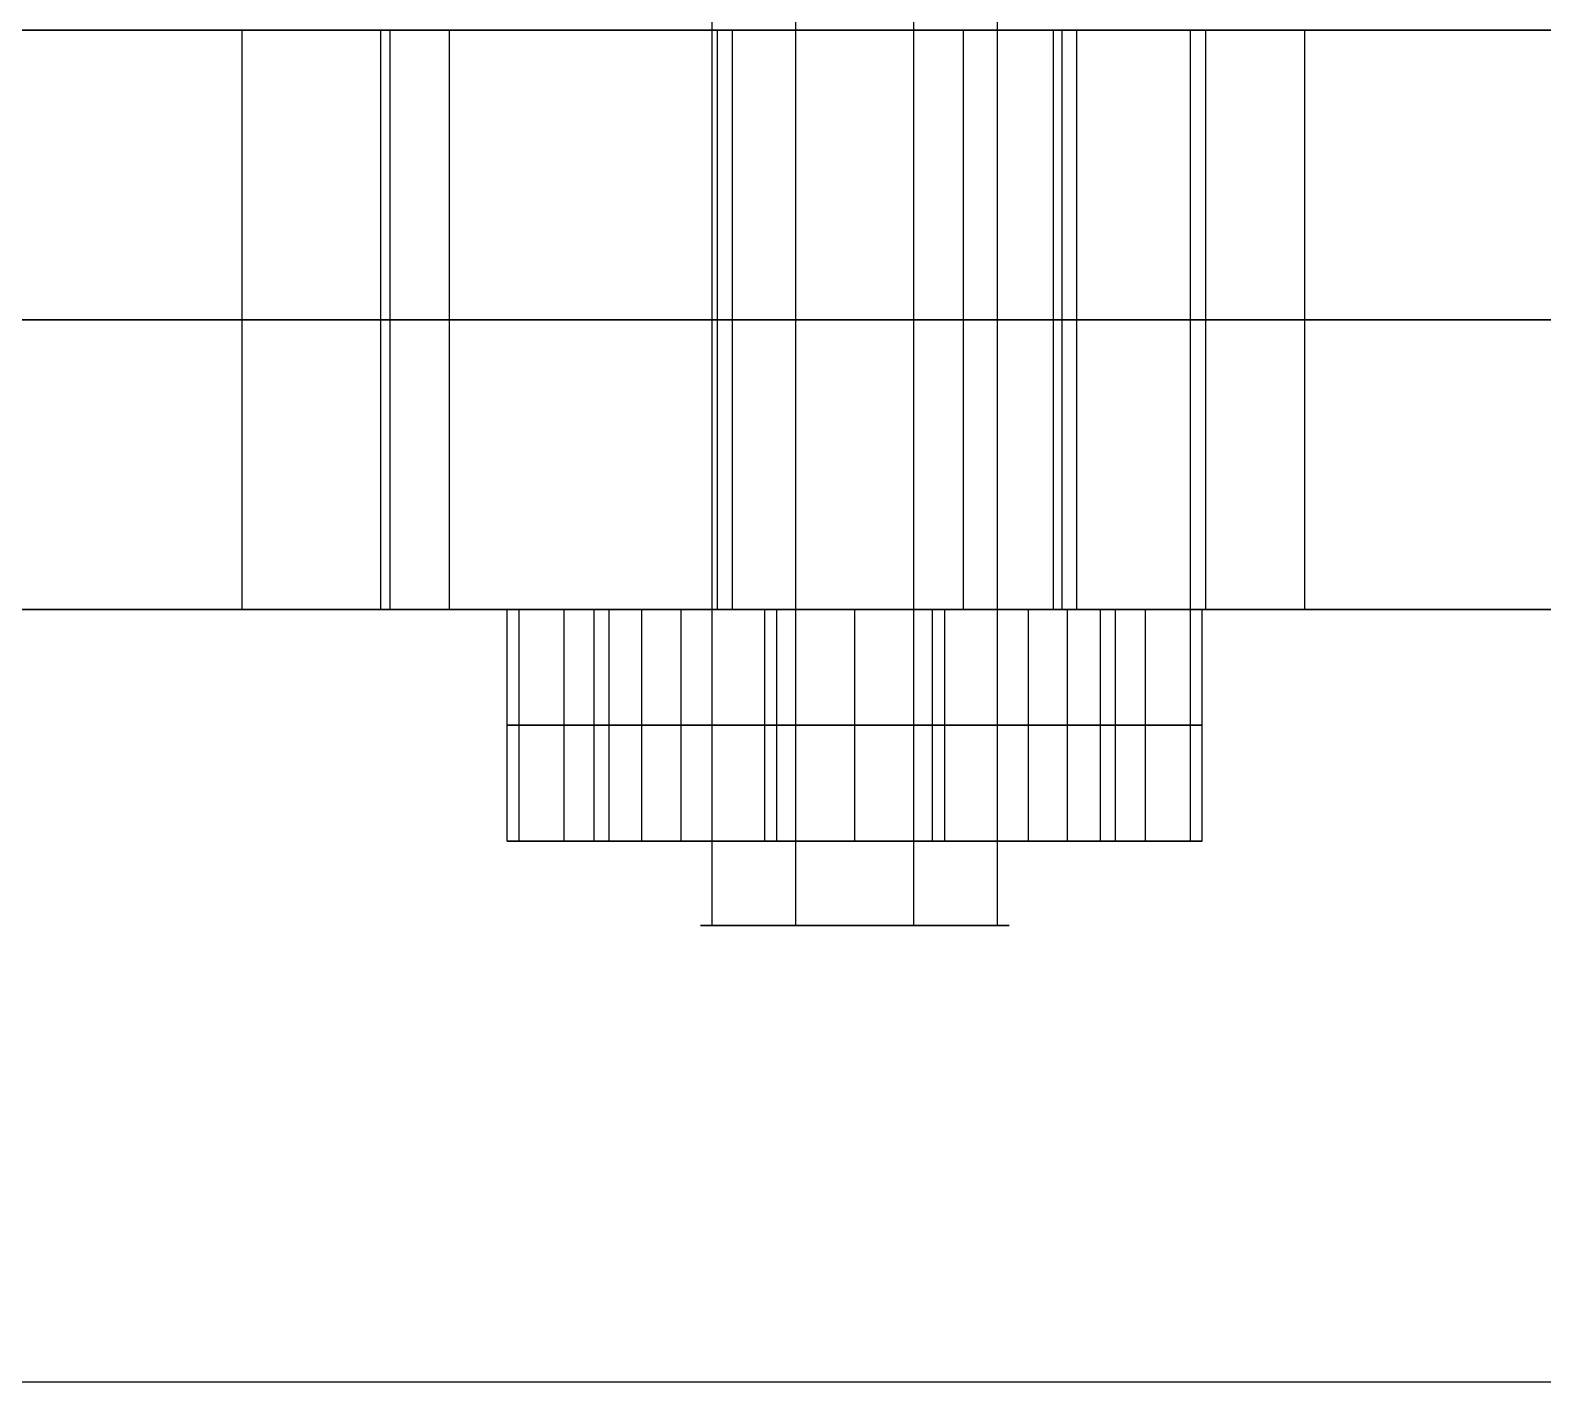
# Model space of a CAD drawing. Header units: millimetres. Extents: x -170 to 170, y -1654 to 210.
# Drawn here: x -70.52 to -31.34, y -93.03 to -58.03 of the extents above; entities that cross this region are included whole.
import ezdxf

# ---------------------------------------------------------------- set-up
doc = ezdxf.new("R2010")
doc.units = ezdxf.units.MM
doc.header["$MEASUREMENT"] = 0
doc.layers.add('V1', color=7, linetype='Continuous', true_color=0x000000)

msp = doc.modelspace()

# ---------------------------------------------------------------- linework, layer by layer
at = {"layer": 'V1'}
for p, q in [((-153, -58.028, 25), (153, -58.028, 25)), ((-73.058, -58.028, 241.483), (73.058, -58.028, 241.483)), ((-53.159, -73.028, 136.321), (-58.159, -73.028, 136.321)), ((-55.522, -73.028, 367.315), (-51.987, -73.028, 370.851)), ((-51.987, -73.028, 376.508), (-54.67, -73.028, 379.191)), ((-49.159, -73.028, 144.115), (-49.159, -73.028, 140.321)), ((-49.159, -73.028, 132.321), (-49.159, -73.028, 128.527)), ((-43.647, -73.028, 368.168), (-46.33, -73.028, 370.851)), ((-46.33, -73.028, 376.508), (-42.795, -73.028, 380.043)), ((-40.159, -73.028, 136.321), (-45.159, -73.028, 136.321)), ((-53.159, -79.028, 136.321), (-58.159, -79.028, 136.321)), ((-55.522, -79.028, 367.315), (-51.987, -79.028, 370.851)), ((-51.987, -79.028, 376.508), (-54.67, -79.028, 379.191)), ((-49.159, -79.028, 144.115), (-49.159, -79.028, 140.321)), ((-49.159, -79.028, 132.321), (-49.159, -79.028, 128.527)), ((-43.647, -79.028, 368.168), (-46.33, -79.028, 370.851)), ((-46.33, -79.028, 376.508), (-42.795, -79.028, 380.043)), ((-40.159, -79.028, 136.321), (-45.159, -79.028, 136.321)), ((-52.854, -81.215, 372.148), (-45.463, -81.215, 375.21)), ((-45.463, -81.215, 134.79), (-52.854, -81.215, 137.852)), ((-50.689, -81.215, 377.375), (-47.628, -81.215, 369.984)), ((-50.689, -81.215, 132.625), (-47.628, -81.215, 140.016)), ((-153, -93.028, -15), (153, -93.028, -15))]:
    msp.add_line(p, q, dxfattribs=at)
for points in [[(-52.854, -81.215, 372.148), (-52.854, -49.107, 372.148), (-52.854, -17, 372.148)], [(-52.854, -81.215, 137.852), (-52.854, -49.107, 137.852), (-52.854, -17, 137.852)], [(-50.689, -81.215, 377.375), (-50.689, -49.107, 377.375), (-50.689, -17, 377.375)], [(-50.689, -81.215, 132.625), (-50.689, -49.107, 132.625), (-50.689, -17, 132.625)], [(-47.628, -81.215, 369.984), (-47.628, -49.107, 369.984), (-47.628, -17, 369.984)], [(-47.628, -81.215, 140.016), (-47.628, -49.107, 140.016), (-47.628, -17, 140.016)], [(-45.463, -81.215, 375.21), (-45.463, -49.107, 375.21), (-45.463, -17, 375.21)], [(-45.463, -81.215, 134.79), (-45.463, -49.107, 134.79), (-45.463, -17, 134.79)], [(-153, -58.028), (0, -58.028), (153, -58.028)], [(153, -58.028, 50), (0, -58.028, 50), (-153, -58.028, 50)], [(153, -58.028), (0, -58.028), (-153, -58.028)], [(-65.029, -73.028, 295.068), (-65.029, -65.528, 295.068), (-65.029, -58.028, 295.068)], [(-65.029, -73.028, 214.932), (-65.029, -65.528, 214.932), (-65.029, -58.028, 214.932)], [(-61.438, -73.028, 395.123), (-61.438, -65.528, 395.123), (-61.438, -58.028, 395.123)], [(-61.196, -73.028, 345.2), (-61.196, -65.528, 345.2), (-61.196, -58.028, 345.2)], [(-61.196, -73.028, 164.8), (-61.196, -65.528, 164.8), (-61.196, -58.028, 164.8)], [(-59.658, -73.028, 298.782), (-59.658, -65.528, 298.782), (-59.658, -58.028, 298.782)], [(-59.658, -73.028, 211.218), (-59.658, -65.528, 211.218), (-59.658, -58.028, 211.218)], [(-52.854, -73.028, 137.852), (-52.854, -65.528, 137.852), (-52.854, -58.028, 137.852)], [(-52.854, -73.028, 372.149), (-52.854, -65.528, 372.149), (-52.854, -58.028, 372.149)], [(-52.713, -73.028, 346.504), (-52.713, -65.528, 346.504), (-52.713, -58.028, 346.504)], [(-52.713, -73.028, 163.496), (-52.713, -65.528, 163.496), (-52.713, -58.028, 163.496)], [(-52.326, -73.028, 307.326), (-52.326, -65.528, 307.326), (-52.326, -58.028, 307.326)], [(-52.326, -73.028, 202.674), (-52.326, -65.528, 202.674), (-52.326, -58.028, 202.674)], [(-50.689, -73.028, 132.625), (-50.689, -65.528, 132.625), (-50.689, -58.028, 132.625)], [(-50.689, -73.028, 377.375), (-50.689, -65.528, 377.375), (-50.689, -58.028, 377.375)], [(-47.628, -73.028, 140.016), (-47.628, -65.528, 140.016), (-47.628, -58.028, 140.016)], [(-47.628, -73.028, 369.984), (-47.628, -65.528, 369.984), (-47.628, -58.028, 369.984)], [(-46.343, -73.028, 340.751), (-46.343, -65.528, 340.751), (-46.343, -58.028, 340.751)], [(-40.46, -58.028, 326.547), (-43.402, -58.028, 333.649), (-46.343, -58.028, 340.751)], [(-46.343, -73.028, 169.249), (-46.343, -65.528, 169.249), (-46.343, -58.028, 169.249)], [(-46.343, -58.028, 169.249), (-43.402, -58.028, 176.351), (-40.46, -58.028, 183.453)], [(-45.463, -73.028, 375.21), (-45.463, -65.528, 375.21), (-45.463, -58.028, 375.21)], [(-45.463, -73.028, 134.79), (-45.463, -65.528, 134.79), (-45.463, -58.028, 134.79)], [(-44.015, -73.028, 409.876), (-44.015, -65.528, 409.876), (-44.015, -58.028, 409.876)], [(-43.782, -73.028, 314.658), (-43.782, -65.528, 314.658), (-43.782, -58.028, 314.658)], [(-43.782, -73.028, 195.342), (-43.782, -65.528, 195.342), (-43.782, -58.028, 195.342)], [(-43.402, -73.028, 333.649), (-43.402, -65.528, 333.649), (-43.402, -58.028, 333.649)], [(-43.402, -73.028, 176.351), (-43.402, -65.528, 176.351), (-43.402, -58.028, 176.351)], [(-40.46, -73.028, 326.547), (-40.46, -65.528, 326.547), (-40.46, -58.028, 326.547)], [(-40.46, -73.028, 183.453), (-40.46, -65.528, 183.453), (-40.46, -58.028, 183.453)], [(-40.068, -73.028, 320.029), (-40.068, -65.528, 320.029), (-40.068, -58.028, 320.029)], [(-40.068, -73.028, 189.971), (-40.068, -65.528, 189.971), (-40.068, -58.028, 189.971)], [(-37.5, -73.028, 445.467), (-37.5, -65.528, 445.467), (-37.5, -58.028, 445.467)], [(-37.5, -58.028, 431.756), (-37.5, -58.028, 438.611), (-37.5, -58.028, 445.467)], [(-37.5, -73.028, 431.756), (-37.5, -65.528, 431.756), (-37.5, -58.028, 431.756)], [(-37.5, -73.028, 438.611), (-37.5, -65.528, 438.611), (-37.5, -58.028, 438.611)], [(153, -65.528), (0, -65.528), (-153, -65.528)], [(-40.46, -65.528, 326.547), (-43.402, -65.528, 333.649), (-46.343, -65.528, 340.751)], [(-46.343, -65.528, 169.249), (-43.402, -65.528, 176.351), (-40.46, -65.528, 183.453)], [(-37.5, -65.528, 431.756), (-37.5, -65.528, 438.611), (-37.5, -65.528, 445.467)], [(75.577, -73.028), (0, -73.028), (-75.577, -73.028)], [(-73.058, -73.028, 241.483), (0, -73.028, 241.483), (73.058, -73.028, 241.483)], [(-58.159, -73.028, 136.321), (-55.909, -73.028, 140.218), (-53.659, -73.028, 144.115)], [(-58.159, -79.028, 136.321), (-58.159, -76.028, 136.321), (-58.159, -73.028, 136.321)], [(-53.659, -73.028, 128.527), (-55.909, -73.028, 132.424), (-58.159, -73.028, 136.321)], [(-57.852, -79.028, 376.009), (-57.852, -76.028, 376.009), (-57.852, -73.028, 376.009)], [(-55.522, -73.028, 367.315), (-56.687, -73.028, 371.662), (-57.852, -73.028, 376.009)], [(-57.852, -73.028, 376.009), (-54.67, -73.028, 379.191), (-51.488, -73.028, 382.373)], [(-56.687, -79.028, 371.662), (-56.687, -76.028, 371.662), (-56.687, -73.028, 371.662)], [(-55.909, -79.028, 140.218), (-55.909, -76.028, 140.218), (-55.909, -73.028, 140.218)], [(-55.909, -79.028, 132.424), (-55.909, -76.028, 132.424), (-55.909, -73.028, 132.424)], [(-55.522, -79.028, 367.315), (-55.522, -76.028, 367.315), (-55.522, -73.028, 367.315)], [(-46.829, -73.028, 364.986), (-51.176, -73.028, 366.151), (-55.522, -73.028, 367.315)], [(-54.67, -79.028, 379.191), (-54.67, -76.028, 379.191), (-54.67, -73.028, 379.191)], [(-53.659, -79.028, 144.115), (-53.659, -76.028, 144.115), (-53.659, -73.028, 144.115)], [(-53.659, -73.028, 144.115), (-49.159, -73.028, 144.115), (-44.659, -73.028, 144.115)], [(-53.659, -79.028, 128.527), (-53.659, -76.028, 128.527), (-53.659, -73.028, 128.527)], [(-44.659, -73.028, 128.527), (-49.159, -73.028, 128.527), (-53.659, -73.028, 128.527)], [(-52.854, -79.028, 372.148), (-52.854, -76.028, 372.148), (-52.854, -73.028, 372.148)], [(-52.854, -79.028, 137.852), (-52.854, -76.028, 137.852), (-52.854, -73.028, 137.852)], [(-51.488, -79.028, 382.373), (-51.488, -76.028, 382.373), (-51.488, -73.028, 382.373)], [(-51.488, -73.028, 382.373), (-47.141, -73.028, 381.208), (-42.795, -73.028, 380.043)], [(-51.176, -79.028, 366.151), (-51.176, -76.028, 366.151), (-51.176, -73.028, 366.151)], [(-50.689, -79.028, 377.375), (-50.689, -76.028, 377.375), (-50.689, -73.028, 377.375)], [(-50.689, -79.028, 132.625), (-50.689, -76.028, 132.625), (-50.689, -73.028, 132.625)], [(-49.159, -79.028, 144.115), (-49.159, -76.028, 144.115), (-49.159, -73.028, 144.115)], [(-49.159, -79.028, 128.527), (-49.159, -76.028, 128.527), (-49.159, -73.028, 128.527)], [(-47.628, -79.028, 369.984), (-47.628, -76.028, 369.984), (-47.628, -73.028, 369.984)], [(-47.628, -79.028, 140.016), (-47.628, -76.028, 140.016), (-47.628, -73.028, 140.016)], [(-47.141, -79.028, 381.208), (-47.141, -76.028, 381.208), (-47.141, -73.028, 381.208)], [(-46.829, -79.028, 364.986), (-46.829, -76.028, 364.986), (-46.829, -73.028, 364.986)], [(-40.465, -73.028, 371.35), (-43.647, -73.028, 368.168), (-46.829, -73.028, 364.986)], [(-40.46, -73.028, 326.547), (-43.402, -73.028, 333.649), (-46.343, -73.028, 340.751)], [(-46.343, -73.028, 169.249), (-43.402, -73.028, 176.351), (-40.46, -73.028, 183.453)], [(-45.463, -79.028, 375.21), (-45.463, -76.028, 375.21), (-45.463, -73.028, 375.21)], [(-45.463, -79.028, 134.79), (-45.463, -76.028, 134.79), (-45.463, -73.028, 134.79)], [(-44.659, -79.028, 144.115), (-44.659, -76.028, 144.115), (-44.659, -73.028, 144.115)], [(-44.659, -73.028, 144.115), (-42.409, -73.028, 140.218), (-40.159, -73.028, 136.321)], [(-44.659, -79.028, 128.527), (-44.659, -76.028, 128.527), (-44.659, -73.028, 128.527)], [(-40.159, -73.028, 136.321), (-42.409, -73.028, 132.424), (-44.659, -73.028, 128.527)], [(-43.647, -79.028, 368.168), (-43.647, -76.028, 368.168), (-43.647, -73.028, 368.168)], [(-42.795, -73.028, 380.043), (-41.63, -73.028, 375.697), (-40.465, -73.028, 371.35)], [(-42.795, -79.028, 380.043), (-42.795, -76.028, 380.043), (-42.795, -73.028, 380.043)], [(-42.409, -79.028, 140.218), (-42.409, -76.028, 140.218), (-42.409, -73.028, 140.218)], [(-42.409, -79.028, 132.424), (-42.409, -76.028, 132.424), (-42.409, -73.028, 132.424)], [(-41.63, -79.028, 375.697), (-41.63, -76.028, 375.697), (-41.63, -73.028, 375.697)], [(-40.465, -79.028, 371.35), (-40.465, -76.028, 371.35), (-40.465, -73.028, 371.35)], [(-40.159, -79.028, 136.321), (-40.159, -76.028, 136.321), (-40.159, -73.028, 136.321)], [(-37.5, -73.028, 431.756), (-37.5, -73.028, 438.611), (-37.5, -73.028, 445.467)], [(-58.159, -76.028, 136.321), (-55.909, -76.028, 140.218), (-53.659, -76.028, 144.115)], [(-53.659, -76.028, 128.527), (-55.909, -76.028, 132.424), (-58.159, -76.028, 136.321)], [(-55.522, -76.028, 367.315), (-56.687, -76.028, 371.662), (-57.852, -76.028, 376.009)], [(-57.852, -76.028, 376.009), (-54.67, -76.028, 379.191), (-51.488, -76.028, 382.373)], [(-46.829, -76.028, 364.986), (-51.176, -76.028, 366.151), (-55.522, -76.028, 367.315)], [(-53.659, -76.028, 144.115), (-49.159, -76.028, 144.115), (-44.659, -76.028, 144.115)], [(-44.659, -76.028, 128.527), (-49.159, -76.028, 128.527), (-53.659, -76.028, 128.527)], [(-51.488, -76.028, 382.373), (-47.141, -76.028, 381.208), (-42.795, -76.028, 380.043)], [(-40.465, -76.028, 371.35), (-43.647, -76.028, 368.168), (-46.829, -76.028, 364.986)], [(-44.659, -76.028, 144.115), (-42.409, -76.028, 140.218), (-40.159, -76.028, 136.321)], [(-40.159, -76.028, 136.321), (-42.409, -76.028, 132.424), (-44.659, -76.028, 128.527)], [(-42.795, -76.028, 380.043), (-41.63, -76.028, 375.697), (-40.465, -76.028, 371.35)], [(-58.159, -79.028, 136.321), (-55.909, -79.028, 140.218), (-53.659, -79.028, 144.115)], [(-53.659, -79.028, 128.527), (-55.909, -79.028, 132.424), (-58.159, -79.028, 136.321)], [(-55.522, -79.028, 367.315), (-56.687, -79.028, 371.662), (-57.852, -79.028, 376.009)], [(-57.852, -79.028, 376.009), (-54.67, -79.028, 379.191), (-51.488, -79.028, 382.373)], [(-46.829, -79.028, 364.986), (-51.176, -79.028, 366.151), (-55.522, -79.028, 367.315)], [(-53.659, -79.028, 144.115), (-49.159, -79.028, 144.115), (-44.659, -79.028, 144.115)], [(-44.659, -79.028, 128.527), (-49.159, -79.028, 128.527), (-53.659, -79.028, 128.527)], [(-51.488, -79.028, 382.373), (-47.141, -79.028, 381.208), (-42.795, -79.028, 380.043)], [(-40.465, -79.028, 371.35), (-43.647, -79.028, 368.168), (-46.829, -79.028, 364.986)], [(-44.659, -79.028, 144.115), (-42.409, -79.028, 140.218), (-40.159, -79.028, 136.321)], [(-40.159, -79.028, 136.321), (-42.409, -79.028, 132.424), (-44.659, -79.028, 128.527)], [(-42.795, -79.028, 380.043), (-41.63, -79.028, 375.697), (-40.465, -79.028, 371.35)], [(-153, -93.028), (0, -93.028), (153, -93.028)]]:
    msp.add_open_spline(points, degree=2, dxfattribs=at)
for points, weights in [([(-153, -58.028, 255), (-153, -58.028, 354.977), (-61.438, -58.028, 395.123)], [1, 0.837124392241, 1]), ([(-71.547, -58.028, 295.46), (-64.3, -58.028, 292.458), (-59.658, -58.028, 298.782)], [1.00000013843, 0.786796083036, 1.00000013843]), ([(-59.658, -58.028, 211.218), (-64.3, -58.028, 217.542), (-71.547, -58.028, 214.54)], [0.999999994481, 0.786795788127, 0.999999994481]), ([(-61.438, -58.028, 395.123), (-37.5, -58.028, 405.618), (-37.5, -58.028, 431.756)], [1, 0.837124392241, 1]), ([(-59.658, -58.028, 298.782), (-52.939, -58.028, 307.939), (-43.782, -58.028, 314.658)], [1.00000013843, 0.988425694834, 1.00000013291]), ([(-43.782, -58.028, 195.342), (-52.939, -58.028, 202.061), (-59.658, -58.028, 211.218)], [1, 0.988425558009, 0.999999994481]), ([(-43.782, -58.028, 314.658), (-37.458, -58.028, 319.3), (-40.46, -58.028, 326.547)], [1.00000013291, 0.786795998705, 0.999999929581]), ([(-40.46, -58.028, 183.453), (-37.458, -58.028, 190.7), (-43.782, -58.028, 195.342)], [1, 0.786795974122, 1]), ([(-37.5, -58.028, 445.467), (-37.5, -58.028, 482.967), (0, -58.028, 482.967)], [1, 0.707106781187, 1]), ([(-153, -65.528, 255), (-153, -65.528, 354.977), (-61.438, -65.528, 395.123)], [1, 0.837124392241, 1]), ([(-71.547, -65.528, 295.46), (-64.3, -65.528, 292.458), (-59.658, -65.528, 298.782)], [1.00000013843, 0.786796083036, 1.00000013843]), ([(-59.658, -65.528, 211.218), (-64.3, -65.528, 217.542), (-71.547, -65.528, 214.54)], [0.999999994481, 0.786795788127, 0.999999994481]), ([(-61.438, -65.528, 395.123), (-37.5, -65.528, 405.618), (-37.5, -65.528, 431.756)], [1, 0.837124392241, 1]), ([(-59.658, -65.528, 298.782), (-52.939, -65.528, 307.939), (-43.782, -65.528, 314.658)], [1.00000013843, 0.988425694834, 1.00000013291]), ([(-43.782, -65.528, 195.342), (-52.939, -65.528, 202.061), (-59.658, -65.528, 211.218)], [1, 0.988425558009, 0.999999994481]), ([(-43.782, -65.528, 314.658), (-37.458, -65.528, 319.3), (-40.46, -65.528, 326.547)], [1.00000013291, 0.786795998705, 0.999999929581]), ([(-40.46, -65.528, 183.453), (-37.458, -65.528, 190.7), (-43.782, -65.528, 195.342)], [1, 0.786795974122, 1]), ([(-37.5, -65.528, 445.467), (-37.5, -65.528, 482.967), (0, -65.528, 482.967)], [1, 0.707106781187, 1]), ([(-153, -73.028, 255), (-153, -73.028, 354.977), (-61.438, -73.028, 395.123)], [1, 0.837124392241, 1]), ([(-71.547, -73.028, 295.46), (-64.3, -73.028, 292.458), (-59.658, -73.028, 298.782)], [1.00000013843, 0.786796083036, 1.00000013843]), ([(-59.658, -73.028, 211.218), (-64.3, -73.028, 217.542), (-71.547, -73.028, 214.54)], [0.999999994481, 0.786795788127, 0.999999994481]), ([(-61.438, -73.028, 395.123), (-37.5, -73.028, 405.618), (-37.5, -73.028, 431.756)], [1, 0.837124392241, 1]), ([(-59.658, -73.028, 298.782), (-52.939, -73.028, 307.939), (-43.782, -73.028, 314.658)], [1.00000013843, 0.988425694834, 1.00000013291]), ([(-43.782, -73.028, 195.342), (-52.939, -73.028, 202.061), (-59.658, -73.028, 211.218)], [1, 0.988425558009, 0.999999994481]), ([(-43.782, -73.028, 314.658), (-37.458, -73.028, 319.3), (-40.46, -73.028, 326.547)], [1.00000013291, 0.786795998705, 0.999999929581]), ([(-40.46, -73.028, 183.453), (-37.458, -73.028, 190.7), (-43.782, -73.028, 195.342)], [1, 0.786795974122, 1]), ([(-37.5, -73.028, 445.467), (-37.5, -73.028, 482.967), (0, -73.028, 482.967)], [1, 0.707106781187, 1])]:
    msp.add_rational_spline(points, weights, degree=2, dxfattribs=at)
for points, weights, knots in [([(-46.343, -58.028, 340.751), (-48.162, -58.028, 345.141), (-52.713, -58.028, 346.504), (-57.265, -58.028, 347.867), (-61.196, -58.028, 345.2), (-78.476, -58.028, 333.476), (-90.2, -58.028, 316.196), (-92.867, -58.028, 312.265), (-91.504, -58.028, 307.713), (-90.141, -58.028, 303.162), (-85.751, -58.028, 301.343)], [1, 0.903232170105, 1.00000004614, 0.903232147034, 1.00000004614, 0.982140243799, 1.00000004614, 0.903232276531, 1.00000013843, 0.903232230389, 1.00000013843], [283.574368, 283.574368, 283.574368, 292.44545, 292.44545, 301.316534, 301.316534, 342.579296, 342.579296, 351.450377, 351.450377, 360.321461, 360.321461, 360.321461]), ([(-85.751, -58.028, 208.657), (-90.141, -58.028, 206.838), (-91.504, -58.028, 202.287), (-92.867, -58.028, 197.735), (-90.2, -58.028, 193.804), (-78.476, -58.028, 176.524), (-61.196, -58.028, 164.8), (-57.265, -58.028, 162.133), (-52.713, -58.028, 163.496), (-48.162, -58.028, 164.859), (-46.343, -58.028, 169.249)], [1, 0.903232105356, 1, 0.903232151499, 0.999999907715, 0.982140107843, 0.999999907715, 0.903232151499, 1, 0.903232105356, 1], [1287.398787, 1287.398787, 1287.398787, 1296.269872, 1296.269872, 1305.140952, 1305.140952, 1346.403715, 1346.403715, 1355.274795, 1355.274795, 1364.14588, 1364.14588, 1364.14588]), ([(-52.854, -58.028, 137.852), (-54.385, -58.028, 134.156), (-50.689, -58.028, 132.625), (-46.994, -58.028, 131.095), (-45.463, -58.028, 134.79), (-43.932, -58.028, 138.486), (-47.628, -58.028, 140.016), (-51.323, -58.028, 141.547), (-52.854, -58.028, 137.852)], [1, 0.707106781187, 1, 0.707106781187, 1, 0.707106781187, 1, 0.707106851018, 0.999999860338], [1665.523086, 1665.523086, 1665.523086, 1671.806271, 1671.806271, 1678.089457, 1678.089457, 1684.372643, 1684.372643, 1690.655827, 1690.655827, 1690.655827]), ([(-45.463, -58.028, 375.21), (-46.994, -58.028, 378.905), (-50.689, -58.028, 377.375), (-54.385, -58.028, 375.844), (-52.854, -58.028, 372.149), (-51.323, -58.028, 368.453), (-47.628, -58.028, 369.984), (-43.932, -58.028, 371.514), (-45.463, -58.028, 375.21)], [0.999999860338, 0.707106851018, 1, 0.707106781187, 1, 0.707106781187, 1, 0.707106781187, 1], [1816.319533, 1816.319533, 1816.319533, 1822.602717, 1822.602717, 1828.885903, 1828.885903, 1835.169089, 1835.169089, 1841.452274, 1841.452274, 1841.452274]), ([(-46.343, -65.528, 340.751), (-48.162, -65.528, 345.141), (-52.713, -65.528, 346.504), (-57.265, -65.528, 347.867), (-61.196, -65.528, 345.2), (-78.476, -65.528, 333.476), (-90.2, -65.528, 316.196), (-92.867, -65.528, 312.265), (-91.504, -65.528, 307.713), (-90.141, -65.528, 303.162), (-85.751, -65.528, 301.343)], [1, 0.903232170105, 1.00000004614, 0.903232147034, 1.00000004614, 0.982140243799, 1.00000004614, 0.903232276531, 1.00000013843, 0.903232230389, 1.00000013843], [283.574368, 283.574368, 283.574368, 292.44545, 292.44545, 301.316534, 301.316534, 342.579296, 342.579296, 351.450377, 351.450377, 360.321461, 360.321461, 360.321461]), ([(-85.751, -65.528, 208.657), (-90.141, -65.528, 206.838), (-91.504, -65.528, 202.287), (-92.867, -65.528, 197.735), (-90.2, -65.528, 193.804), (-78.476, -65.528, 176.524), (-61.196, -65.528, 164.8), (-57.265, -65.528, 162.133), (-52.713, -65.528, 163.496), (-48.162, -65.528, 164.859), (-46.343, -65.528, 169.249)], [1, 0.903232105356, 1, 0.903232151499, 0.999999907715, 0.982140107843, 0.999999907715, 0.903232151499, 1, 0.903232105356, 1], [1287.398787, 1287.398787, 1287.398787, 1296.269872, 1296.269872, 1305.140952, 1305.140952, 1346.403715, 1346.403715, 1355.274795, 1355.274795, 1364.14588, 1364.14588, 1364.14588]), ([(-52.854, -65.528, 137.852), (-54.385, -65.528, 134.156), (-50.689, -65.528, 132.625), (-46.994, -65.528, 131.095), (-45.463, -65.528, 134.79), (-43.932, -65.528, 138.486), (-47.628, -65.528, 140.016), (-51.323, -65.528, 141.547), (-52.854, -65.528, 137.852)], [1, 0.707106781187, 1, 0.707106781187, 1, 0.707106781187, 1, 0.707106851018, 0.999999860338], [1665.523086, 1665.523086, 1665.523086, 1671.806271, 1671.806271, 1678.089457, 1678.089457, 1684.372643, 1684.372643, 1690.655827, 1690.655827, 1690.655827]), ([(-45.463, -65.528, 375.21), (-46.994, -65.528, 378.905), (-50.689, -65.528, 377.375), (-54.385, -65.528, 375.844), (-52.854, -65.528, 372.149), (-51.323, -65.528, 368.453), (-47.628, -65.528, 369.984), (-43.932, -65.528, 371.514), (-45.463, -65.528, 375.21)], [0.999999860338, 0.707106851018, 1, 0.707106781187, 1, 0.707106781187, 1, 0.707106781187, 1], [1816.319533, 1816.319533, 1816.319533, 1822.602717, 1822.602717, 1828.885903, 1828.885903, 1835.169089, 1835.169089, 1841.452274, 1841.452274, 1841.452274]), ([(-46.343, -73.028, 340.751), (-48.162, -73.028, 345.141), (-52.713, -73.028, 346.504), (-57.265, -73.028, 347.867), (-61.196, -73.028, 345.2), (-78.476, -73.028, 333.476), (-90.2, -73.028, 316.196), (-92.867, -73.028, 312.265), (-91.504, -73.028, 307.713), (-90.141, -73.028, 303.162), (-85.751, -73.028, 301.343)], [1, 0.903232170105, 1.00000004614, 0.903232147034, 1.00000004614, 0.982140243799, 1.00000004614, 0.903232276531, 1.00000013843, 0.903232230389, 1.00000013843], [283.574368, 283.574368, 283.574368, 292.44545, 292.44545, 301.316534, 301.316534, 342.579296, 342.579296, 351.450377, 351.450377, 360.321461, 360.321461, 360.321461]), ([(-85.751, -73.028, 208.657), (-90.141, -73.028, 206.838), (-91.504, -73.028, 202.287), (-92.867, -73.028, 197.735), (-90.2, -73.028, 193.804), (-78.476, -73.028, 176.524), (-61.196, -73.028, 164.8), (-57.265, -73.028, 162.133), (-52.713, -73.028, 163.496), (-48.162, -73.028, 164.859), (-46.343, -73.028, 169.249)], [1, 0.903232105356, 1, 0.903232151499, 0.999999907715, 0.982140107843, 0.999999907715, 0.903232151499, 1, 0.903232105356, 1], [1287.398787, 1287.398787, 1287.398787, 1296.269872, 1296.269872, 1305.140952, 1305.140952, 1346.403715, 1346.403715, 1355.274795, 1355.274795, 1364.14588, 1364.14588, 1364.14588]), ([(-52.854, -73.028, 137.852), (-54.385, -73.028, 134.156), (-50.689, -73.028, 132.625), (-46.994, -73.028, 131.095), (-45.463, -73.028, 134.79), (-43.932, -73.028, 138.486), (-47.628, -73.028, 140.016), (-51.323, -73.028, 141.547), (-52.854, -73.028, 137.852)], [1, 0.707106781187, 1, 0.707106781187, 1, 0.707106781187, 1, 0.707106851018, 0.999999860338], [1665.523086, 1665.523086, 1665.523086, 1671.806271, 1671.806271, 1678.089457, 1678.089457, 1684.372643, 1684.372643, 1690.655827, 1690.655827, 1690.655827]), ([(-45.463, -73.028, 375.21), (-46.994, -73.028, 378.905), (-50.689, -73.028, 377.375), (-54.385, -73.028, 375.844), (-52.854, -73.028, 372.149), (-51.323, -73.028, 368.453), (-47.628, -73.028, 369.984), (-43.932, -73.028, 371.514), (-45.463, -73.028, 375.21)], [0.999999860338, 0.707106851018, 1, 0.707106781187, 1, 0.707106781187, 1, 0.707106781187, 1], [1816.319533, 1816.319533, 1816.319533, 1822.602717, 1822.602717, 1828.885903, 1828.885903, 1835.169089, 1835.169089, 1841.452274, 1841.452274, 1841.452274]), ([(-45.463, -73.028, 375.21), (-46.994, -73.028, 378.905), (-50.689, -73.028, 377.375), (-54.385, -73.028, 375.844), (-52.854, -73.028, 372.148), (-51.323, -73.028, 368.453), (-47.628, -73.028, 369.984), (-43.932, -73.028, 371.514), (-45.463, -73.028, 375.21)], [1, 0.707106781187, 1, 0.707106781187, 1, 0.707106781187, 1, 0.707106781187, 1], [-25.132741, -25.132741, -25.132741, -18.849556, -18.849556, -12.566371, -12.566371, -6.283185, -6.283185, 0, 0, 0]), ([(-52.854, -73.028, 137.852), (-54.385, -73.028, 134.156), (-50.689, -73.028, 132.625), (-46.994, -73.028, 131.095), (-45.463, -73.028, 134.79), (-43.932, -73.028, 138.486), (-47.628, -73.028, 140.016), (-51.323, -73.028, 141.547), (-52.854, -73.028, 137.852)], [1, 0.707106781187, 1, 0.707106781187, 1, 0.707106781187, 1, 0.707106781187, 1], [-25.132741, -25.132741, -25.132741, -18.849556, -18.849556, -12.566371, -12.566371, -6.283185, -6.283185, 0, 0, 0]), ([(-45.463, -79.028, 375.21), (-46.994, -79.028, 378.905), (-50.689, -79.028, 377.375), (-54.385, -79.028, 375.844), (-52.854, -79.028, 372.148), (-51.323, -79.028, 368.453), (-47.628, -79.028, 369.984), (-43.932, -79.028, 371.514), (-45.463, -79.028, 375.21)], [0.999999860338, 0.707106851018, 1, 0.707106781187, 1, 0.707106781187, 1, 0.707106851018, 0.999999860338], [-25.132741, -25.132741, -25.132741, -18.849557, -18.849557, -12.566371, -12.566371, -6.283185, -6.283185, 0, 0, 0]), ([(-52.854, -79.028, 137.852), (-54.385, -79.028, 134.156), (-50.689, -79.028, 132.625), (-46.994, -79.028, 131.095), (-45.463, -79.028, 134.79), (-43.932, -79.028, 138.486), (-47.628, -79.028, 140.016), (-51.323, -79.028, 141.547), (-52.854, -79.028, 137.852)], [0.999999860338, 0.707106851018, 1, 0.707106781187, 1, 0.707106781187, 1, 0.707106851018, 0.999999860338], [-25.132741, -25.132741, -25.132741, -18.849557, -18.849557, -12.566371, -12.566371, -6.283185, -6.283185, 0, 0, 0]), ([(-45.463, -81.215, 375.21), (-43.932, -81.215, 371.514), (-47.628, -81.215, 369.984), (-51.323, -81.215, 368.453), (-52.854, -81.215, 372.148), (-54.385, -81.215, 375.844), (-50.689, -81.215, 377.375), (-46.994, -81.215, 378.905), (-45.463, -81.215, 375.21)], [1, 0.707106781187, 1, 0.707106781187, 1, 0.707106781187, 1, 0.707106781187, 1], [0, 0, 0, 6.283185, 6.283185, 12.566371, 12.566371, 18.849556, 18.849556, 25.132741, 25.132741, 25.132741]), ([(-52.854, -81.215, 137.852), (-51.323, -81.215, 141.547), (-47.628, -81.215, 140.016), (-43.932, -81.215, 138.486), (-45.463, -81.215, 134.79), (-46.994, -81.215, 131.095), (-50.689, -81.215, 132.625), (-54.385, -81.215, 134.156), (-52.854, -81.215, 137.852)], [1, 0.707106781187, 1, 0.707106781187, 1, 0.707106781187, 1, 0.707106781187, 1], [0, 0, 0, 6.283185, 6.283185, 12.566371, 12.566371, 18.849556, 18.849556, 25.132741, 25.132741, 25.132741])]:
    msp.add_rational_spline(points, weights, degree=2, knots=knots, dxfattribs=at)

doc.saveas('drawing.dxf')
